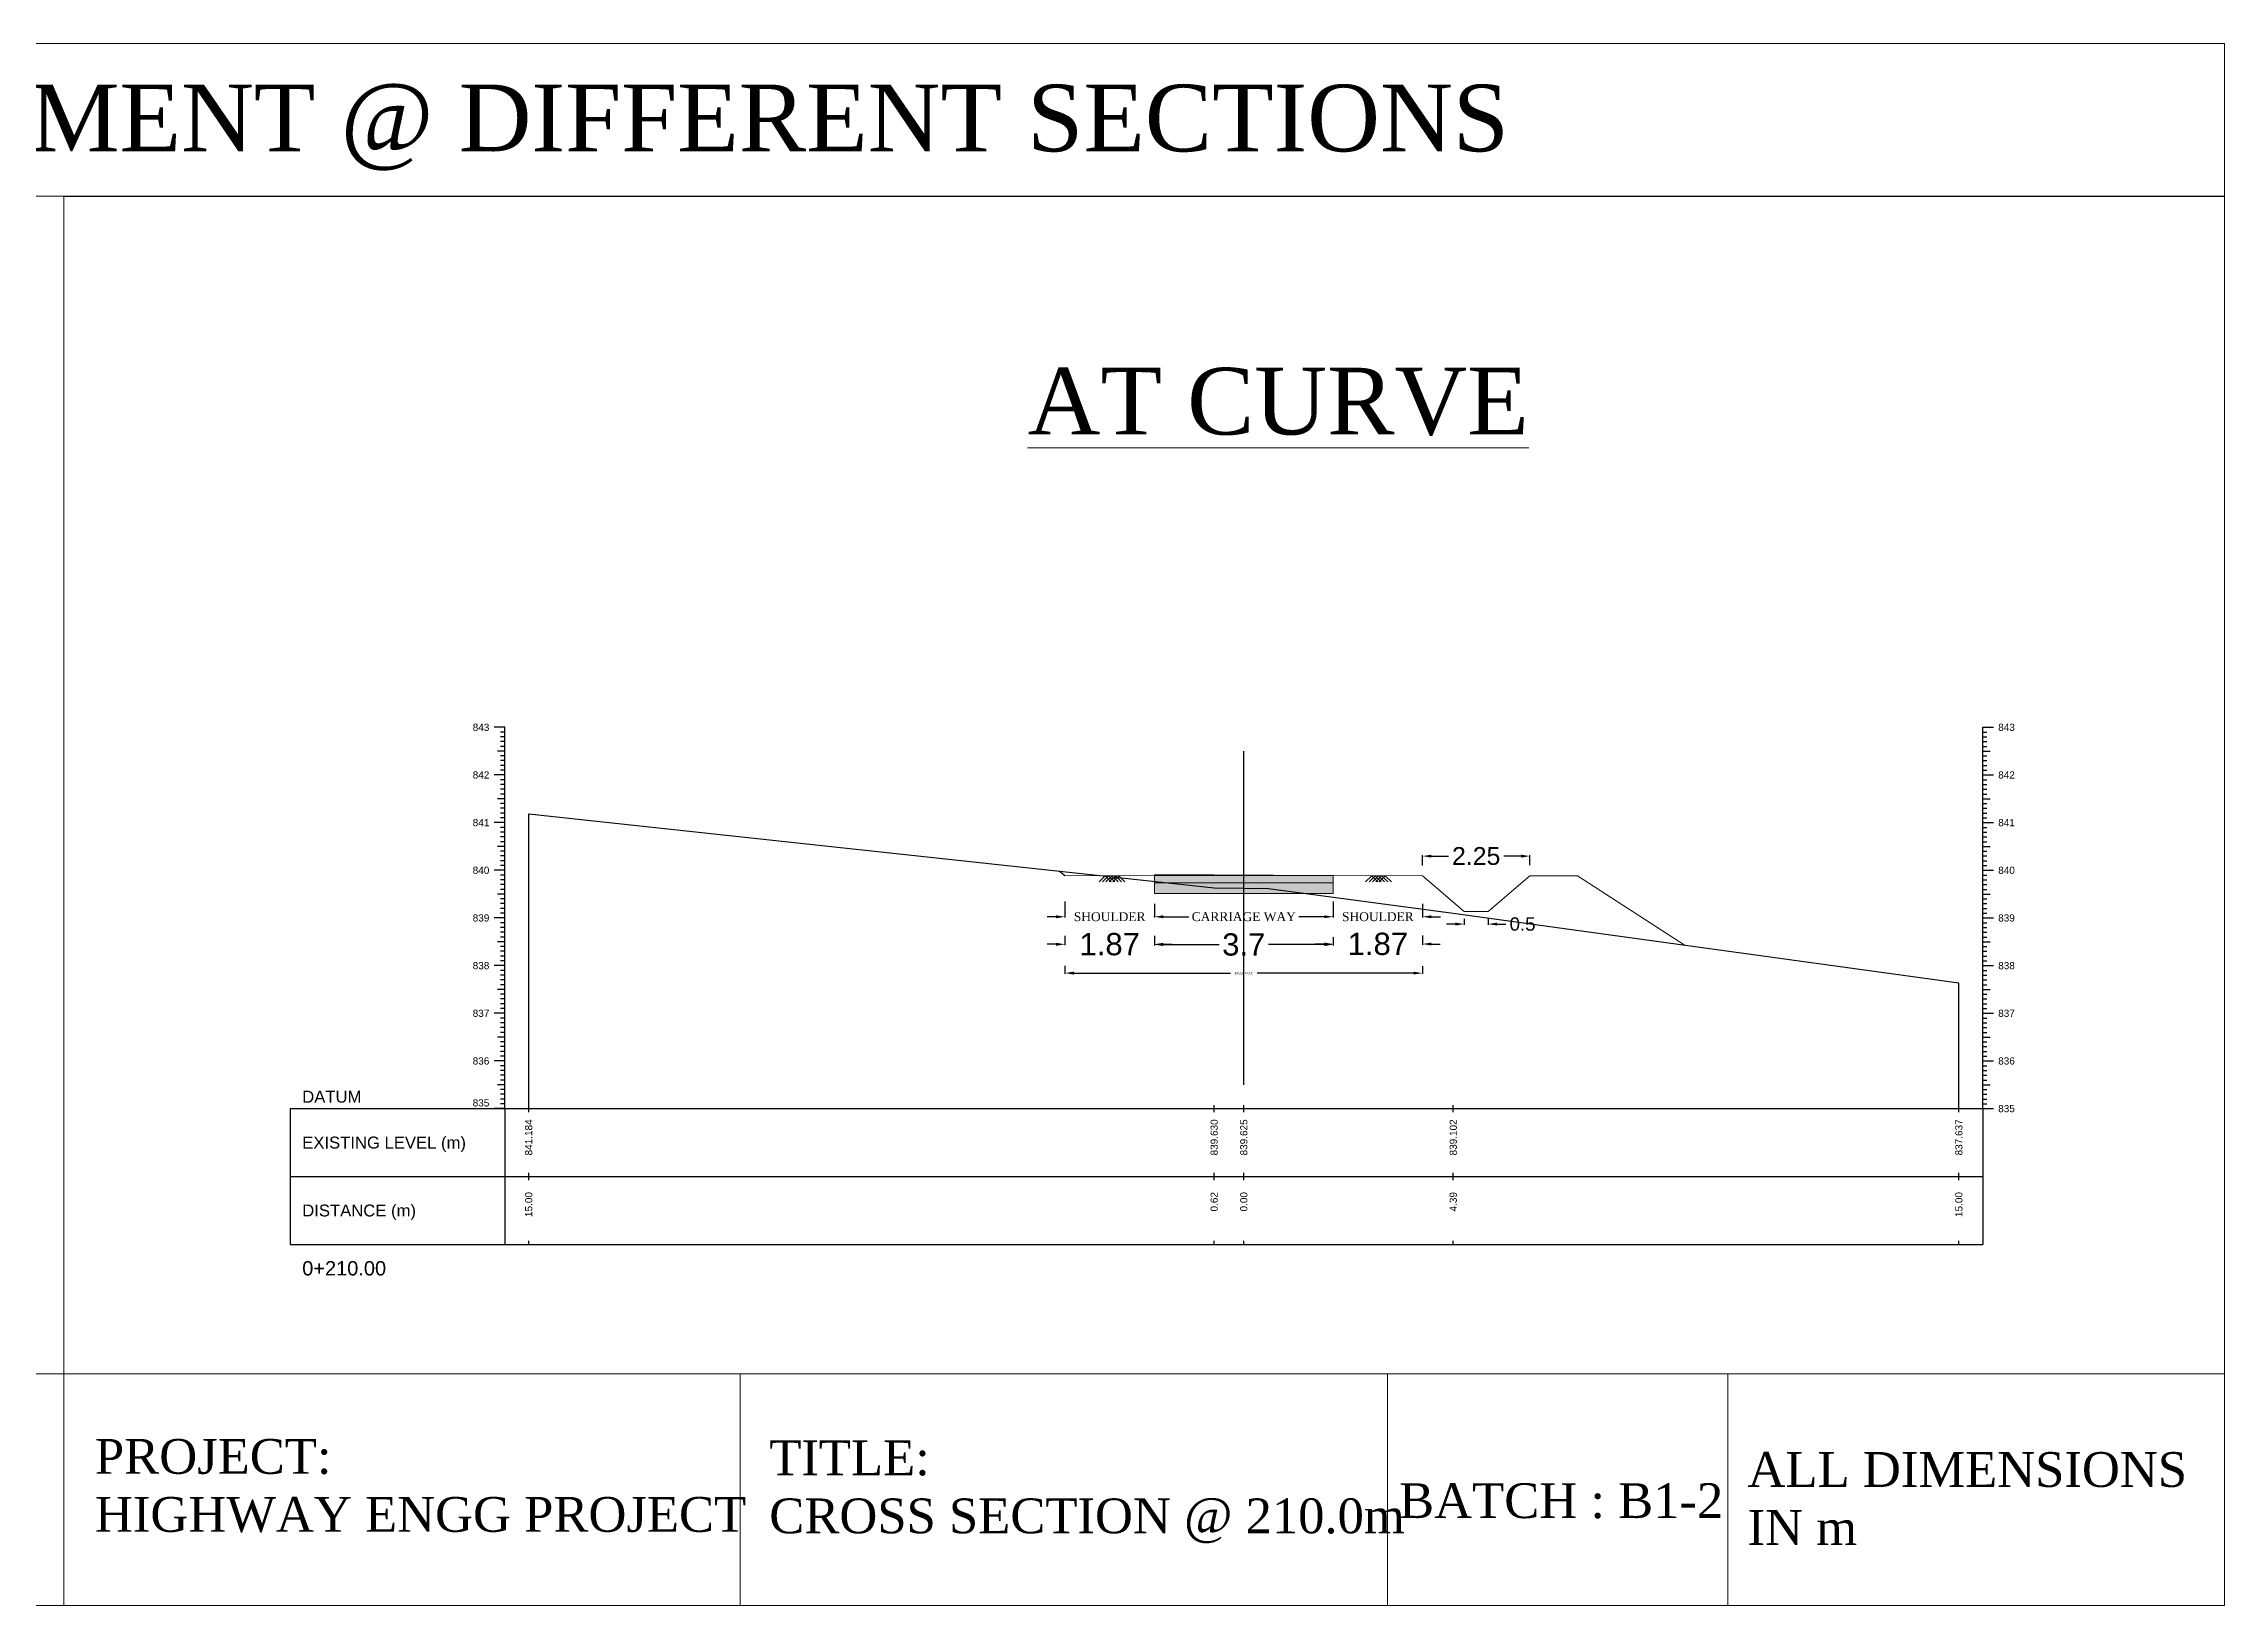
# Model space of a CAD drawing. Header units: millimetres. Extents: x 2757 to 35141, y 547 to 28513.
# Drawn here: x 27156.6 to 27646.7, y 26526.8 to 26877.9 of the extents above; entities that cross this region are included whole.
import ezdxf
from ezdxf.enums import TextEntityAlignment as Align

# ---------------------------------------------------------------- set-up
doc = ezdxf.new("R2010")
doc.units = ezdxf.units.MM
for name, color, linetype in [('Chainage_TXT', 7, 'Continuous'), ('CL', 4, 'Continuous'), ('CS_Drawing', 7, 'Continuous'), ('GL', 3, 'Continuous')]:
    doc.layers.add(name, color=color, linetype=linetype)
doc.styles.add('romans', font='romans.shx')
doc.styles.get("Standard").update_dxf_attribs({"font": 'arial.ttf'})
doc.dimstyles.get("Standard").update_dxf_attribs({"dimtxt": 0.18, "dimasz": 0.18, "dimexe": 0.18, "dimexo": 0.0625, "dimgap": 0.09, "dimtad": 0, "dimtih": 1, "dimtoh": 1, "dimdec": 4, "dimzin": 0, "dimdsep": 46, "dimtxsty": 'Standard', "dimcen": 0.09, "dimadec": 0, "dimazin": 0, "dimtfac": 1, "dimtdec": 4, "dimtofl": 0, "dimtmove": 0, "dimatfit": 3, "dimfxl": 1, "dimtolj": 1, "dimtzin": 0, "dimarcsym": 0})

# ---------------------------------------------------------------- blocks, each defined once
blk = doc.blocks.new('*D111')
at = {"color": 0, "lineweight": -2, "transparency": 16777216}
for p, q in [((27466.53, 26693.12), (27466.53, 26695.43)), ((27468.53, 26695.25), (27472.34, 26695.25)), ((27488.64, 26695.25), (27484.83, 26695.25)), ((27490.64, 26693.23), (27490.64, 26695.43))]:
    blk.add_line(p, q, dxfattribs=at)
at = {"color": 0, "transparency": 16777216}
for points in [[(27468.53, 26695.58), (27468.53, 26694.91), (27466.53, 26695.25)], [(27488.64, 26695.58), (27488.64, 26694.91), (27490.64, 26695.25)]]:
    blk.add_solid(points, dxfattribs=at)
at = {"layer": 'Defpoints', "color": 0, "transparency": 16777216}
for p in [(27466.53, 26693.06), (27490.64, 26695.25), (27490.64, 26693.16)]:
    blk.add_point(p, dxfattribs=at)
at = {"color": 0, "lineweight": 18, "transparency": 16777216, "insert": (27478.59, 26695.25), "char_height": 1, "attachment_point": 5}
blk.add_mtext('\\A1;{\\H4x;2.25}', dxfattribs=at)
blk = doc.blocks.new('*D112')
at = {"color": 0, "lineweight": -2, "transparency": 16777216}
for p, q in [((27386.18, 26677.35), (27386.18, 26675.25)), ((27406.27, 26677.32), (27406.27, 26675.25)), ((27384.18, 26675.43), (27382.18, 26675.43)), ((27408.27, 26675.43), (27410.27, 26675.43))]:
    blk.add_line(p, q, dxfattribs=at)
at = {"color": 0, "transparency": 16777216}
for points in [[(27384.18, 26675.77), (27384.18, 26675.1), (27386.18, 26675.43)], [(27408.27, 26675.77), (27408.27, 26675.1), (27406.27, 26675.43)]]:
    blk.add_solid(points, dxfattribs=at)
at = {"layer": 'Defpoints', "color": 0, "transparency": 16777216}
for p in [(27386.18, 26677.41), (27406.27, 26677.38), (27406.27, 26675.43)]:
    blk.add_point(p, dxfattribs=at)
at = {"color": 0, "lineweight": 18, "transparency": 16777216, "insert": (27396.22, 26675.43), "char_height": 1, "attachment_point": 5}
blk.add_mtext('\\A1;{\\H5x;1.87}', dxfattribs=at)
blk = doc.blocks.new('*D113')
at = {"color": 0, "lineweight": -2, "transparency": 16777216}
for p, q in [((27406.27, 26677.32), (27406.27, 26675.18)), ((27446.44, 26677.06), (27446.44, 26675.18)), ((27408.27, 26675.36), (27420.81, 26675.36)), ((27444.44, 26675.36), (27431.91, 26675.36))]:
    blk.add_line(p, q, dxfattribs=at)
at = {"color": 0, "transparency": 16777216}
for points in [[(27408.27, 26675.7), (27408.27, 26675.03), (27406.27, 26675.36)], [(27444.44, 26675.7), (27444.44, 26675.03), (27446.44, 26675.36)]]:
    blk.add_solid(points, dxfattribs=at)
at = {"layer": 'Defpoints', "color": 0, "transparency": 16777216}
for p in [(27406.27, 26677.38), (27446.44, 26677.12), (27446.44, 26675.36)]:
    blk.add_point(p, dxfattribs=at)
at = {"color": 0, "lineweight": 18, "transparency": 16777216, "insert": (27426.36, 26675.36), "char_height": 1, "attachment_point": 5}
blk.add_mtext('\\A1;{\\H5x;3.7}', dxfattribs=at)
blk = doc.blocks.new('*D114')
at = {"color": 0, "lineweight": -2, "transparency": 16777216}
for p, q in [((27446.44, 26677.06), (27446.44, 26675.31)), ((27466.53, 26677.39), (27466.53, 26675.31)), ((27444.44, 26675.49), (27442.44, 26675.49)), ((27468.53, 26675.49), (27470.53, 26675.49))]:
    blk.add_line(p, q, dxfattribs=at)
at = {"color": 0, "transparency": 16777216}
for points in [[(27444.44, 26675.82), (27444.44, 26675.15), (27446.44, 26675.49)], [(27468.53, 26675.82), (27468.53, 26675.15), (27466.53, 26675.49)]]:
    blk.add_solid(points, dxfattribs=at)
at = {"layer": 'Defpoints', "color": 0, "transparency": 16777216}
for p in [(27446.44, 26677.12), (27466.53, 26677.45), (27466.53, 26675.49)]:
    blk.add_point(p, dxfattribs=at)
at = {"color": 0, "lineweight": 18, "transparency": 16777216, "insert": (27456.49, 26675.49), "char_height": 1, "attachment_point": 5}
blk.add_mtext('\\A1;{\\H5x;1.87}', dxfattribs=at)
blk = doc.blocks.new('*D115')
at = {"color": 0, "lineweight": -2, "transparency": 16777216}
for p, q in [((27475.91, 26681.18), (27475.91, 26679.79)), ((27481.26, 26681.18), (27481.26, 26679.79)), ((27473.91, 26679.97), (27471.91, 26679.97)), ((27483.26, 26679.97), (27485.26, 26679.97))]:
    blk.add_line(p, q, dxfattribs=at)
at = {"color": 0, "transparency": 16777216}
for points in [[(27473.91, 26680.3), (27473.91, 26679.64), (27475.91, 26679.97)], [(27483.26, 26680.3), (27483.26, 26679.64), (27481.26, 26679.97)]]:
    blk.add_solid(points, dxfattribs=at)
at = {"layer": 'Defpoints', "color": 0, "transparency": 16777216}
for p in [(27475.91, 26681.25), (27481.26, 26681.25), (27481.26, 26679.97)]:
    blk.add_point(p, dxfattribs=at)
at = {"color": 0, "lineweight": 18, "transparency": 16777216, "insert": (27489.01, 26679.97), "char_height": 1, "attachment_point": 5}
blk.add_mtext('\\A1;{\\H3x;0.5}', dxfattribs=at)
blk = doc.blocks.new('*D116')
at = {"color": 0, "lineweight": -2, "transparency": 16777216}
for p, q in [((27386.18, 26670.55), (27386.18, 26668.77)), ((27388.18, 26668.95), (27423.35, 26668.95)), ((27464.53, 26668.95), (27429.36, 26668.95)), ((27466.53, 26670.54), (27466.53, 26668.77))]:
    blk.add_line(p, q, dxfattribs=at)
at = {"color": 0, "transparency": 16777216}
for points in [[(27388.18, 26669.28), (27388.18, 26668.62), (27386.18, 26668.95)], [(27464.53, 26669.28), (27464.53, 26668.62), (27466.53, 26668.95)]]:
    blk.add_solid(points, dxfattribs=at)
at = {"layer": 'Defpoints', "color": 0, "transparency": 16777216}
for p in [(27386.18, 26670.62), (27466.53, 26670.6), (27466.53, 26668.95)]:
    blk.add_point(p, dxfattribs=at)
at = {"color": 0, "lineweight": 18, "transparency": 16777216, "insert": (27426.36, 26668.95), "char_height": 1, "attachment_point": 5}
blk.add_mtext('\\A1;{\\fTimes New Roman|b0|i0|c0|p18;\\H0.5x;ROAD WAY}', dxfattribs=at)
blk = doc.blocks.new('*D117')
at = {"color": 0, "lineweight": -2, "transparency": 16777216}
for p, q in [((27406.27, 26681.68), (27406.27, 26681.8)), ((27408.27, 26681.62), (27413.99, 26681.62)), ((27444.45, 26681.62), (27438.72, 26681.62)), ((27446.45, 26681.68), (27446.45, 26681.8))]:
    blk.add_line(p, q, dxfattribs=at)
at = {"color": 0, "transparency": 16777216}
for points in [[(27408.27, 26681.95), (27408.27, 26681.28), (27406.27, 26681.62)], [(27444.45, 26681.95), (27444.45, 26681.28), (27446.45, 26681.62)]]:
    blk.add_solid(points, dxfattribs=at)
at = {"layer": 'Defpoints', "color": 0, "transparency": 16777216}
for p in [(27406.27, 26681.62), (27446.45, 26681.62), (27446.45, 26681.62)]:
    blk.add_point(p, dxfattribs=at)
at = {"color": 0, "lineweight": 18, "transparency": 16777216, "insert": (27426.36, 26681.62), "char_height": 1, "attachment_point": 5}
blk.add_mtext('\\A1;{\\fTimes New Roman|b0|i0|c0|p18;\\H2x;CARRIAGE WAY}', dxfattribs=at)
blk = doc.blocks.new('*D118')
at = {"color": 0, "lineweight": -2, "transparency": 16777216}
for p, q in [((27384.18, 26681.62), (27382.18, 26681.62)), ((27386.18, 26685.04), (27386.18, 26681.44)), ((27406.27, 26684.54), (27406.27, 26681.44)), ((27408.27, 26681.62), (27410.27, 26681.62))]:
    blk.add_line(p, q, dxfattribs=at)
at = {"color": 0, "transparency": 16777216}
for points in [[(27384.18, 26681.95), (27384.18, 26681.28), (27386.18, 26681.62)], [(27408.27, 26681.95), (27408.27, 26681.28), (27406.27, 26681.62)]]:
    blk.add_solid(points, dxfattribs=at)
at = {"layer": 'Defpoints', "color": 0, "transparency": 16777216}
for p in [(27386.18, 26685.1), (27386.18, 26681.62), (27406.27, 26684.6)]:
    blk.add_point(p, dxfattribs=at)
at = {"color": 0, "lineweight": 18, "transparency": 16777216, "insert": (27396.22, 26681.62), "char_height": 1, "attachment_point": 5}
blk.add_mtext('\\A1;{\\fTimes New Roman|b0|i0|c0|p18;\\H2x;SHOULDER}', dxfattribs=at)
blk = doc.blocks.new('*D119')
at = {"color": 0, "lineweight": -2, "transparency": 16777216}
for p, q in [((27444.45, 26681.62), (27442.45, 26681.62)), ((27446.45, 26685.04), (27446.45, 26681.44)), ((27466.54, 26684.54), (27466.54, 26681.44)), ((27468.54, 26681.62), (27470.54, 26681.62))]:
    blk.add_line(p, q, dxfattribs=at)
at = {"color": 0, "transparency": 16777216}
for points in [[(27444.45, 26681.95), (27444.45, 26681.28), (27446.45, 26681.62)], [(27468.54, 26681.95), (27468.54, 26681.28), (27466.54, 26681.62)]]:
    blk.add_solid(points, dxfattribs=at)
at = {"layer": 'Defpoints', "color": 0, "transparency": 16777216}
for p in [(27446.45, 26685.1), (27446.45, 26681.62), (27466.54, 26684.6)]:
    blk.add_point(p, dxfattribs=at)
at = {"color": 0, "lineweight": 18, "transparency": 16777216, "insert": (27456.49, 26681.62), "char_height": 1, "attachment_point": 5}
blk.add_mtext('\\A1;{\\fTimes New Roman|b0|i0|c0|p18;\\H2x;SHOULDER}', dxfattribs=at)

msp = doc.modelspace()

# ---------------------------------------------------------------- hatches: boundary and pattern name
at = {"lineweight": 18}
h = msp.add_hatch(color=256, dxfattribs=at)
h.dxf.hatch_style = 1
h.paths.add_polyline_path([(27406.26731, 26691.08358), (27406.26731, 26690.85859), (27426.35581, 26690.89877), (27446.44914, 26690.85858)])
h = msp.add_hatch(dxfattribs=at)
h.set_pattern_fill('GRAVEL', color=256, scale=1.071387)
h.set_pattern_definition([(228.0127875, (29844.97286, 27485.53905), (-8.5710963747, -9.6424834215), [0.14414013, -14.2698984]), (184.9697407, (29844.876434, 27485.43191), (12.85664456204, 1.0713870468), [0.247349, -24.48754173]), (132.510447, (29844.630015, 27485.410484), (10.7138704684, -11.7852575152), [0.17440895, -17.26650857]), (267.273689, (29844.212174, 27485.142637), (1.0713870468, 21.4277409367), [0.22524627, -22.2993765]), (292.8336542, (29844.20146, 27484.917646), (-5.3569352342, 12.856644562), [0.2208718, -21.866338]), (357.273689, (29844.28717, 27484.71408), (-21.4277409367, 1.0713870468), [0.22524627, -22.2993765]), (37.6942405, (29844.512162, 27484.70337), (-13.9280316089, -10.71387046837), [0.29787667, -29.4897662]), (72.2553284, (29844.747867, 27484.885504), (7.49970932786, 23.5705150304), [0.28122624, -27.84140825]), (121.4295656, (29844.83358, 27485.15335), (-8.5710963747, 13.9280316089), [0.2260091, -22.3749254]), (175.2363583, (29844.71573, 27485.3462), (11.7852575152, -1.0713870468), [0.2580243, -12.64318417]), (222.3974378, (29844.458593, 27485.36763), (-12.85664456204, -11.7852575152), [0.33368135, -33.0344786]), (138.814075, (29845.27285, 27485.13192), (-7.499709328, 6.428322281), [0.1138895, -11.275111]), (171.4692344, (29845.187136, 27485.20692), (13.9280316089, -2.1427740937), [0.2166741, -21.450788]), (225, (29844.97286, 27485.2391), (-1e-16, -1.07138705), [0.15151663, -1.36365346]), (203.1985905, (29844.89786, 27485.36763), (5.356935234, 2.142774094), [0.0815947, -8.07784596]), (291.8014095, (29844.82286, 27485.33549), (-1.071387047, 3.21416114), [0.1153916, -5.6542042]), (30.9637565, (29844.86572, 27485.22835), (3.21416114, 2.142774094), [0.18741666, -6.05978967]), (161.565051, (29845.02643, 27485.32477), (2.142774094, -1.071387047), [0.1355208, -3.2525025]), (16.3895403, (29844.20146, 27485.33549), (10.7138704684, 3.2141611405), [0.1898498, -18.79517705]), (70.346176, (29844.383596, 27485.389056), (-4.2855481873, -11.7852575152), [0.15927347, -15.76804002]), (293.1985905, (29845.02643, 27485.53905), (-2.142774094, 5.356935234), [0.1631883, -7.99625234]), (343.6104597, (29845.09071, 27485.389056), (-10.7138704684, 3.2141611405), [0.1898498, -18.79517705]), (339.443955, (29844.20146, 27484.67123), (-5.356935234, 2.1427740937), [0.1830786, -8.9708563]), (294.7751406, (29844.37288, 27484.606944), (-5.3569352342, 11.7852575152), [0.15339905, -15.18652897]), (66.8014095, (29845.03714, 27484.46766), (2.142774094, 5.356935234), [0.1631883, -7.99625234]), (17.3540246, (29845.101425, 27484.61766), (-13.9280316089, -4.2855481873), [0.1795977, -17.7801219]), (69.443955, (29844.51216, 27484.46766), (-2.1427740937, -5.356935234), [0.0915393, -9.06239563]), (101.3099325, (29844.97286, 27484.46766), (-1.071387047, 4.285548187), [0.05463003, -5.40839343]), (165.963757, (29844.96214, 27484.52123), (3.21416114, -1.071387047), [0.2208718, -4.19657016]), (186.009006, (29844.74787, 27484.5748), (10.7138704684, 1.0713870468), [0.2046885, -20.2641323]), (303.690068, (29844.86572, 27485.13192), (-1.071387047, 2.142774094), [0.1545176, -3.70842335]), (353.1572266, (29844.95143, 27485.003357), (18.2135797962, -2.1427740937), [0.26976883, -26.7070677]), (60.945396, (29845.21928, 27484.97122), (-4.2855481873, -7.499709328), [0.11030572, -10.92029905]), (90, (29845.2728, 27485.0676), (-1.07138705, 1.07138705), [0.06428322, -1.00710382]), (120.256437, (29844.72644, 27484.60694), (4.2855481873, -7.4997093279), [0.14884137, -14.73534317]), (48.0127875, (29844.65144, 27484.73551), (8.5710963747, 9.6424834215), [0.28828026, -14.1257583]), (0, (29844.8443, 27484.9498), (1.07138705, 1.07138705), [0.27856063, -0.7928264]), (325.3048465, (29845.12285, 27484.94979), (10.7138704684, -7.4997093279), [0.1694013, -16.77071533]), (254.054604, (29845.26213, 27484.85336), (-1.071387047, -4.285548187), [0.1559961, -7.64381934]), (207.6459754, (29845.219278, 27484.70337), (-20.3563538899, -10.7138704684), [0.25398837, -25.14489063]), (175.4260787, (29844.994286, 27484.585516), (-13.9280316089, 1.07138704684), [0.2687028, -26.60154763])])
h.paths.add_polyline_path([(27446.44914, 26690.85849), (27446.44432, 26690.85859), (27426.35581, 26690.89877), (27406.26731, 26690.85859), (27406.26731, 26689.25151), (27446.44593, 26689.25151)])
h = msp.add_hatch(dxfattribs=at)
h.set_pattern_fill('GRAVEL', color=256, scale=2.678468)
h.set_pattern_definition([(228.0127875, (29846.12996, 27487.14613), (-21.427740937, -24.106208554), [0.3603503, -35.674746]), (184.9697407, (29845.8889, 27486.87828), (32.141611405, 2.678467617), [0.6183725, -61.2188543]), (132.510447, (29845.27285, 27486.82471), (26.784676171, -29.463143788), [0.4360224, -43.1662714]), (267.273689, (29844.22824, 27486.1551), (2.678467617, 53.569352342), [0.5631157, -55.7484412]), (292.833654, (29844.20146, 27485.59262), (-13.3923380855, 32.141611405), [0.5521795, -54.665845]), (357.273689, (29844.41574, 27485.08371), (-53.569352342, 2.678467617), [0.5631157, -55.7484412]), (37.6942405, (29844.97822, 27485.05693), (-34.8200790222, -26.784676171), [0.7446917, -73.7244155]), (72.2553284, (29845.56748, 27485.51227), (18.7492733196, 58.926287576), [0.7030656, -69.6035206]), (121.4295656, (29845.78176, 27486.18188), (-21.427740937, 34.820079022), [0.5650227, -55.9373135]), (175.236358, (29845.48712, 27486.664), (29.463143788, -2.678467617), [0.6450607, -31.6079604]), (222.3974378, (29844.84429, 27486.71758), (-32.141611405, -29.463143788), [0.8342034, -82.5861965]), (138.814075, (29846.87993, 27486.12831), (-18.74927332, 16.070805703), [0.2847238, -28.1877775]), (171.4692344, (29846.66565, 27486.3158), (34.820079022, -5.356935234), [0.5416853, -53.62697]), (225, (29846.13, 27486.3962), (-3e-16, -2.6784676), [0.3787916, -3.4091337]), (203.19859, (29845.94246, 27486.71758), (13.392338085, 5.356935234), [0.2039867, -20.194615]), (291.80141, (29845.75497, 27486.6372), (-2.67846762, 8.03540285), [0.288479, -14.1355106]), (30.963757, (29845.8621, 27486.36938), (8.03540285, 5.356935234), [0.4685417, -15.1494742]), (161.56505, (29846.2639, 27486.6104), (5.35693523, -2.67846762), [0.338802, -8.1312563]), (16.38954, (29844.20146, 27486.63722), (26.784676171, 8.035402851), [0.4746245, -46.9879426]), (70.346176, (29844.6568, 27486.77115), (-10.713870468, -29.463143788), [0.3981837, -39.4201]), (293.19859, (29846.26388, 27487.14613), (-5.356935234, 13.392338085), [0.4079708, -19.9906308]), (343.61046, (29846.42459, 27486.77115), (-26.784676171, 8.035402851), [0.4746245, -46.9879426]), (339.443955, (29844.20146, 27484.97657), (-13.392338085, 5.356935234), [0.4576965, -22.4271408]), (294.7751406, (29844.63001, 27484.81586), (-13.392338085, 29.463143788), [0.3834976, -37.9663224]), (66.80141, (29846.29066, 27484.46766), (5.356935234, 13.392338085), [0.4079708, -19.9906308]), (17.3540246, (29846.45137, 27484.84265), (-34.820079022, -10.713870468), [0.4489942, -44.4503047]), (69.443955, (29844.9782, 27484.46766), (-5.356935234, -13.392338085), [0.2288483, -22.655989]), (101.309932, (29846.12996, 27484.46766), (-2.67846762, 10.71387047), [0.136575, -13.5209836]), (165.963757, (29846.1032, 27484.6016), (8.03540285, -2.67846762), [0.5521795, -10.4914254]), (186.009006, (29845.56748, 27484.73551), (26.784676171, 2.678467617), [0.5117212, -50.6603307]), (303.690068, (29845.8621, 27486.1283), (-2.67846762, 5.35693523), [0.386294, -9.2710584]), (353.1572266, (29846.07639, 27485.8069), (45.5339494906, -5.356935234), [0.674422, -66.7676693]), (60.945396, (29846.746, 27485.72654), (-10.713870468, -18.74927332), [0.2757643, -27.3007476]), (90, (29846.88, 27485.9676), (-2.6784676, 2.6784676), [0.160708, -2.5177596]), (120.256437, (29845.5139, 27484.81586), (10.713870468, -18.74927332), [0.3721034, -36.838358]), (48.0127875, (29845.32642, 27485.13728), (21.427740937, 24.106208554), [0.7207006, -35.3143957]), (0, (29845.8085, 27485.673), (2.6784676, 2.6784676), [0.6964016, -1.982066]), (325.3048465, (29846.50494, 27485.67297), (26.784676171, -18.74927332), [0.4235032, -41.9267883]), (254.054604, (29846.85314, 27485.4319), (-2.678467617, -10.71387047), [0.3899902, -19.1095483]), (207.6459754, (29846.746, 27485.05693), (-50.890884725, -26.784676171), [0.634971, -62.8622266]), (175.4260787, (29846.18353, 27484.7623), (-34.820079022, 2.678467617), [0.671757, -66.503869])])
h.paths.add_polyline_path([(27446.44593, 26689.25151), (27406.26731, 26689.25151), (27406.26731, 26686.84089), (27446.44111, 26686.84089)])

# ---------------------------------------------------------------- linework, layer by layer
for p, q in [((27426.35581, 26690.89877), (27386.1788, 26690.81841)), ((27406.26731, 26690.85859), (27406.26731, 26691.08358)), ((27406.26731, 26691.08358), (27446.44914, 26690.85858)), ((27426.35581, 26690.89877), (27466.53283, 26690.81841)), ((27395.22165, 26690.83954), (27393.85152, 26689.48298)), ((27395.98458, 26690.84107), (27394.6129, 26689.48298)), ((27395.22165, 26690.83954), (27396.59179, 26689.48298)), ((27396.7475, 26690.8426), (27395.37428, 26689.48298)), ((27395.9815, 26690.84106), (27397.35317, 26689.48298)), ((27397.51042, 26690.84412), (27396.13567, 26689.48298)), ((27396.74135, 26690.84258), (27398.11455, 26689.48298)), ((27398.27335, 26690.84565), (27396.89705, 26689.48298)), ((27397.50119, 26690.8441), (27398.87593, 26689.48298)), ((27398.26104, 26690.84562), (27399.63731, 26689.48298)), ((27406.26731, 26690.85859), (27406.26731, 26687.64444)), ((27406.26731, 26690.85859), (27406.26731, 26686.84089)), ((27406.26731, 26690.85859), (27446.44432, 26690.85859)), ((27406.26731, 26689.25151), (27446.44111, 26689.25151)), ((27406.26731, 26686.84089), (27446.44111, 26686.84089)), ((27426.36224, 26687.68461), (27426.35581, 26687.6846)), ((27446.44432, 26690.85859), (27446.43789, 26687.64444)), ((27446.44111, 26686.84089), (27446.44914, 26690.85858)), ((27455.1149, 26690.83517), (27453.74476, 26689.4786)), ((27455.87782, 26690.8367), (27454.50615, 26689.4786)), ((27455.1149, 26690.83517), (27456.48503, 26689.4786)), ((27456.64074, 26690.83822), (27455.26753, 26689.4786)), ((27455.87474, 26690.83669), (27457.24641, 26689.4786)), ((27457.40367, 26690.83975), (27456.02891, 26689.4786)), ((27456.63459, 26690.83821), (27458.00779, 26689.4786)), ((27458.16659, 26690.84127), (27456.79029, 26689.4786)), ((27457.39444, 26690.83973), (27458.76918, 26689.4786)), ((27458.15429, 26690.84125), (27459.53056, 26689.4786)), ((27466.53283, 26690.81841), (27475.90747, 26682.78303)), ((27490.63904, 26690.81841), (27481.2644, 26682.78303)), ((27490.63904, 26690.81841), (27501.35291, 26690.81841)), ((27490.63904, 26690.81841), (27501.35291, 26690.81841)), ((27490.63904, 26690.81841), (27501.35291, 26690.81841)), ((27525.34179, 26675.27316), (27501.35291, 26690.81841)), ((27475.90747, 26682.78303), (27481.2644, 26682.78303)), ((26675.65452, 26578.85739), (27161.19635, 26578.85739)), ((27161.19635, 26578.85739), (27646.73817, 26578.85739)), ((27313.16729, 26578.85739), (27313.16729, 26526.83348)), ((27458.69107, 26578.85739), (27458.69107, 26526.83348)), ((27535.11815, 26578.85739), (27535.11815, 26526.83348))]:
    msp.add_line(p, q, dxfattribs=at)
msp.add_lwpolyline([(26675.65452, 26843.57888), (27161.19635, 26843.57888), (27161.19635, 26526.83348), (26675.65452, 26526.83348), (26675.65452, 26877.87547), (27646.73817, 26877.87547), (27646.73817, 26526.83348), (27161.19635, 26526.83348), (27161.19635, 26843.57888)], dxfattribs=at)
at = {"layer": 'Chainage_TXT'}
for p, q in [((27161.19635, 26843.57888), (27646.73817, 26843.57888)), ((27386.1788, 26690.81841), (27384.8921, 26691.86188))]:
    msp.add_line(p, q, dxfattribs=at)
at = {"layer": 'CL', "ltscale": 10}
msp.add_line((27426.35823, 26643.85166), (27426.35823, 26718.84876), dxfattribs=at)
at = {"layer": 'CS_Drawing'}
for p, q in [((27260.29323, 26724.20569), (27257.88261, 26724.20569)), ((27260.29323, 26724.20569), (27258.6058, 26724.20569)), ((27260.29323, 26724.20569), (27259.32898, 26724.20569)), ((27260.29323, 26723.13431), (27259.32898, 26723.13431)), ((27260.29323, 26722.06292), (27259.32898, 26722.06292)), ((27260.29323, 26720.99153), (27259.32898, 26720.99153)), ((27260.29323, 26638.49473), (27260.29323, 26724.20569)), ((27592.42322, 26724.20569), (27594.83384, 26724.20569)), ((27592.42322, 26724.20569), (27594.11065, 26724.20569)), ((27592.42322, 26724.20569), (27593.38747, 26724.20569)), ((27592.42322, 26638.49473), (27592.42322, 26724.20569)), ((27592.42322, 26723.13431), (27593.38747, 26723.13431)), ((27592.42322, 26722.06292), (27593.38747, 26722.06292)), ((27592.42322, 26720.99153), (27593.38747, 26720.99153)), ((27260.29323, 26718.84876), (27258.6058, 26718.84876)), ((27260.29323, 26719.92014), (27259.32898, 26719.92014)), ((27260.29323, 26718.84876), (27259.32898, 26718.84876)), ((27260.29323, 26717.77737), (27259.32898, 26717.77737)), ((27260.29323, 26716.70598), (27259.32898, 26716.70598)), ((27260.29323, 26715.6346), (27259.32898, 26715.6346)), ((27592.42322, 26719.92014), (27593.38747, 26719.92014)), ((27592.42322, 26718.84876), (27594.11065, 26718.84876)), ((27592.42322, 26718.84876), (27593.38747, 26718.84876)), ((27592.42322, 26717.77737), (27593.38747, 26717.77737)), ((27592.42322, 26716.70598), (27593.38747, 26716.70598)), ((27592.42322, 26715.6346), (27593.38747, 26715.6346)), ((27260.29323, 26713.49182), (27257.88261, 26713.49182)), ((27260.29323, 26713.49182), (27258.6058, 26713.49182)), ((27260.29323, 26714.56321), (27259.32898, 26714.56321)), ((27260.29323, 26713.49182), (27259.32898, 26713.49182)), ((27260.29323, 26712.42043), (27259.32898, 26712.42043)), ((27260.29323, 26711.34905), (27259.32898, 26711.34905)), ((27592.42322, 26714.56321), (27593.38747, 26714.56321)), ((27592.42322, 26713.49182), (27594.83384, 26713.49182)), ((27592.42322, 26713.49182), (27594.11065, 26713.49182)), ((27592.42322, 26713.49182), (27593.38747, 26713.49182)), ((27592.42322, 26712.42043), (27593.38747, 26712.42043)), ((27592.42322, 26711.34905), (27593.38747, 26711.34905)), ((27260.29323, 26708.13489), (27258.6058, 26708.13489)), ((27260.29323, 26710.27766), (27259.32898, 26710.27766)), ((27260.29323, 26709.20627), (27259.32898, 26709.20627)), ((27260.29323, 26708.13489), (27259.32898, 26708.13489)), ((27260.29323, 26707.0635), (27259.32898, 26707.0635)), ((27260.29323, 26705.99211), (27259.32898, 26705.99211)), ((27592.42322, 26710.27766), (27593.38747, 26710.27766)), ((27592.42322, 26709.20627), (27593.38747, 26709.20627)), ((27592.42322, 26708.13489), (27594.11065, 26708.13489)), ((27592.42322, 26708.13489), (27593.38747, 26708.13489)), ((27592.42322, 26707.0635), (27593.38747, 26707.0635)), ((27592.42322, 26705.99211), (27593.38747, 26705.99211)), ((27260.29323, 26702.77795), (27257.88261, 26702.77795)), ((27260.29323, 26702.77795), (27258.6058, 26702.77795)), ((27260.29323, 26704.92073), (27259.32898, 26704.92073)), ((27260.29323, 26703.84934), (27259.32898, 26703.84934)), ((27260.29323, 26702.77795), (27259.32898, 26702.77795)), ((27260.29323, 26701.70656), (27259.32898, 26701.70656)), ((27265.65017, 26638.49473), (27265.65017, 26704.7493)), ((27592.42322, 26704.92073), (27593.38747, 26704.92073)), ((27592.42322, 26703.84934), (27593.38747, 26703.84934)), ((27592.42322, 26702.77795), (27594.83384, 26702.77795)), ((27592.42322, 26702.77795), (27594.11065, 26702.77795)), ((27592.42322, 26702.77795), (27593.38747, 26702.77795)), ((27592.42322, 26701.70656), (27593.38747, 26701.70656)), ((27260.29323, 26697.42102), (27258.6058, 26697.42102)), ((27260.29323, 26700.63518), (27259.32898, 26700.63518)), ((27260.29323, 26699.56379), (27259.32898, 26699.56379)), ((27260.29323, 26698.4924), (27259.32898, 26698.4924)), ((27260.29323, 26697.42102), (27259.32898, 26697.42102)), ((27260.29323, 26696.34963), (27259.32898, 26696.34963)), ((27592.42322, 26700.63518), (27593.38747, 26700.63518)), ((27592.42322, 26699.56379), (27593.38747, 26699.56379)), ((27592.42322, 26698.4924), (27593.38747, 26698.4924)), ((27592.42322, 26697.42102), (27594.11065, 26697.42102)), ((27592.42322, 26697.42102), (27593.38747, 26697.42102)), ((27592.42322, 26696.34963), (27593.38747, 26696.34963)), ((27260.29323, 26692.06408), (27257.88261, 26692.06408)), ((27260.29323, 26692.06408), (27258.6058, 26692.06408)), ((27260.29323, 26695.27824), (27259.32898, 26695.27824)), ((27260.29323, 26694.20685), (27259.32898, 26694.20685)), ((27260.29323, 26693.13547), (27259.32898, 26693.13547)), ((27260.29323, 26692.06408), (27259.32898, 26692.06408)), ((27260.29323, 26690.99269), (27259.32898, 26690.99269)), ((27592.42322, 26695.27824), (27593.38747, 26695.27824)), ((27592.42322, 26694.20685), (27593.38747, 26694.20685)), ((27592.42322, 26693.13547), (27593.38747, 26693.13547)), ((27592.42322, 26692.06408), (27594.83384, 26692.06408)), ((27592.42322, 26692.06408), (27594.11065, 26692.06408)), ((27592.42322, 26692.06408), (27593.38747, 26692.06408)), ((27592.42322, 26690.99269), (27593.38747, 26690.99269)), ((27260.29323, 26686.70715), (27258.6058, 26686.70715)), ((27260.29323, 26689.92131), (27259.32898, 26689.92131)), ((27260.29323, 26688.84992), (27259.32898, 26688.84992)), ((27260.29323, 26687.77853), (27259.32898, 26687.77853)), ((27260.29323, 26686.70715), (27259.32898, 26686.70715)), ((27592.42322, 26689.92131), (27593.38747, 26689.92131)), ((27592.42322, 26688.84992), (27593.38747, 26688.84992)), ((27592.42322, 26687.77853), (27593.38747, 26687.77853)), ((27592.42322, 26686.70715), (27594.11065, 26686.70715)), ((27592.42322, 26686.70715), (27593.38747, 26686.70715)), ((27260.29323, 26681.35021), (27257.88261, 26681.35021)), ((27260.29323, 26681.35021), (27258.6058, 26681.35021)), ((27260.29323, 26685.63576), (27259.32898, 26685.63576)), ((27260.29323, 26684.56437), (27259.32898, 26684.56437)), ((27260.29323, 26683.49298), (27259.32898, 26683.49298)), ((27260.29323, 26682.4216), (27259.32898, 26682.4216)), ((27260.29323, 26681.35021), (27259.32898, 26681.35021)), ((27592.42322, 26685.63576), (27593.38747, 26685.63576)), ((27592.42322, 26684.56437), (27593.38747, 26684.56437)), ((27592.42322, 26683.49298), (27593.38747, 26683.49298)), ((27592.42322, 26682.4216), (27593.38747, 26682.4216)), ((27592.42322, 26681.35021), (27594.83384, 26681.35021)), ((27592.42322, 26681.35021), (27594.11065, 26681.35021)), ((27592.42322, 26681.35021), (27593.38747, 26681.35021)), ((27260.29323, 26680.27882), (27259.32898, 26680.27882)), ((27260.29323, 26679.20744), (27259.32898, 26679.20744)), ((27260.29323, 26678.13605), (27259.32898, 26678.13605)), ((27260.29323, 26677.06466), (27259.32898, 26677.06466)), ((27592.42322, 26680.27882), (27593.38747, 26680.27882)), ((27592.42322, 26679.20744), (27593.38747, 26679.20744)), ((27592.42322, 26678.13605), (27593.38747, 26678.13605)), ((27592.42322, 26677.06466), (27593.38747, 26677.06466)), ((27260.29323, 26675.99328), (27258.6058, 26675.99328)), ((27260.29323, 26675.99328), (27259.32898, 26675.99328)), ((27260.29323, 26674.92189), (27259.32898, 26674.92189)), ((27260.29323, 26673.8505), (27259.32898, 26673.8505)), ((27260.29323, 26672.77911), (27259.32898, 26672.77911)), ((27260.29323, 26671.70773), (27259.32898, 26671.70773)), ((27592.42322, 26675.99328), (27594.11065, 26675.99328)), ((27592.42322, 26675.99328), (27593.38747, 26675.99328)), ((27592.42322, 26674.92189), (27593.38747, 26674.92189)), ((27592.42322, 26673.8505), (27593.38747, 26673.8505)), ((27592.42322, 26672.77911), (27593.38747, 26672.77911)), ((27592.42322, 26671.70773), (27593.38747, 26671.70773)), ((27260.29323, 26670.63634), (27257.88261, 26670.63634)), ((27260.29323, 26670.63634), (27258.6058, 26670.63634)), ((27260.29323, 26670.63634), (27259.32898, 26670.63634)), ((27260.29323, 26669.56495), (27259.32898, 26669.56495)), ((27260.29323, 26668.49357), (27259.32898, 26668.49357)), ((27260.29323, 26667.42218), (27259.32898, 26667.42218)), ((27587.06628, 26638.49473), (27587.06628, 26666.7472)), ((27592.42322, 26670.63634), (27594.83384, 26670.63634)), ((27592.42322, 26670.63634), (27594.11065, 26670.63634)), ((27592.42322, 26670.63634), (27593.38747, 26670.63634)), ((27592.42322, 26669.56495), (27593.38747, 26669.56495)), ((27592.42322, 26668.49357), (27593.38747, 26668.49357)), ((27592.42322, 26667.42218), (27593.38747, 26667.42218)), ((27260.29323, 26665.2794), (27258.6058, 26665.2794)), ((27260.29323, 26666.35079), (27259.32898, 26666.35079)), ((27260.29323, 26665.2794), (27259.32898, 26665.2794)), ((27260.29323, 26664.20802), (27259.32898, 26664.20802)), ((27260.29323, 26663.13663), (27259.32898, 26663.13663)), ((27260.29323, 26662.06524), (27259.32898, 26662.06524)), ((27592.42322, 26666.35079), (27593.38747, 26666.35079)), ((27592.42322, 26665.2794), (27594.11065, 26665.2794)), ((27592.42322, 26665.2794), (27593.38747, 26665.2794)), ((27592.42322, 26664.20802), (27593.38747, 26664.20802)), ((27592.42322, 26663.13663), (27593.38747, 26663.13663)), ((27592.42322, 26662.06524), (27593.38747, 26662.06524)), ((27260.29323, 26659.92247), (27257.88261, 26659.92247)), ((27260.29323, 26659.92247), (27258.6058, 26659.92247)), ((27260.29323, 26660.99386), (27259.32898, 26660.99386)), ((27260.29323, 26659.92247), (27259.32898, 26659.92247)), ((27260.29323, 26658.85108), (27259.32898, 26658.85108)), ((27260.29323, 26657.7797), (27259.32898, 26657.7797)), ((27260.29323, 26656.70831), (27259.32898, 26656.70831)), ((27592.42322, 26660.99386), (27593.38747, 26660.99386)), ((27592.42322, 26659.92247), (27594.83384, 26659.92247)), ((27592.42322, 26659.92247), (27594.11065, 26659.92247)), ((27592.42322, 26659.92247), (27593.38747, 26659.92247)), ((27592.42322, 26658.85108), (27593.38747, 26658.85108)), ((27592.42322, 26657.7797), (27593.38747, 26657.7797)), ((27592.42322, 26656.70831), (27593.38747, 26656.70831)), ((27260.29323, 26654.56553), (27258.6058, 26654.56553)), ((27260.29323, 26655.63692), (27259.32898, 26655.63692)), ((27260.29323, 26654.56553), (27259.32898, 26654.56553)), ((27260.29323, 26653.49415), (27259.32898, 26653.49415)), ((27260.29323, 26652.42276), (27259.32898, 26652.42276)), ((27592.42322, 26655.63692), (27593.38747, 26655.63692)), ((27592.42322, 26654.56553), (27594.11065, 26654.56553)), ((27592.42322, 26654.56553), (27593.38747, 26654.56553)), ((27592.42322, 26653.49415), (27593.38747, 26653.49415)), ((27592.42322, 26652.42276), (27593.38747, 26652.42276)), ((27260.29323, 26649.2086), (27257.88261, 26649.2086)), ((27260.29323, 26649.2086), (27258.6058, 26649.2086)), ((27260.29323, 26651.35137), (27259.32898, 26651.35137)), ((27260.29323, 26650.27999), (27259.32898, 26650.27999)), ((27260.29323, 26649.2086), (27259.32898, 26649.2086)), ((27260.29323, 26648.13721), (27259.32898, 26648.13721)), ((27260.29323, 26647.06582), (27259.32898, 26647.06582)), ((27592.42322, 26651.35137), (27593.38747, 26651.35137)), ((27592.42322, 26650.27999), (27593.38747, 26650.27999)), ((27592.42322, 26649.2086), (27594.83384, 26649.2086)), ((27592.42322, 26649.2086), (27594.11065, 26649.2086)), ((27592.42322, 26649.2086), (27593.38747, 26649.2086)), ((27592.42322, 26648.13721), (27593.38747, 26648.13721)), ((27592.42322, 26647.06582), (27593.38747, 26647.06582)), ((27260.29323, 26643.85166), (27258.6058, 26643.85166)), ((27260.29323, 26645.99444), (27259.32898, 26645.99444)), ((27260.29323, 26644.92305), (27259.32898, 26644.92305)), ((27260.29323, 26643.85166), (27259.32898, 26643.85166)), ((27260.29323, 26642.78028), (27259.32898, 26642.78028)), ((27592.42322, 26645.99444), (27593.38747, 26645.99444)), ((27592.42322, 26644.92305), (27593.38747, 26644.92305)), ((27592.42322, 26643.85166), (27594.11065, 26643.85166)), ((27592.42322, 26643.85166), (27593.38747, 26643.85166)), ((27592.42322, 26642.78028), (27593.38747, 26642.78028)), ((27212.08082, 26638.49473), (27260.29323, 26638.49473)), ((27212.08082, 26638.49473), (27212.08082, 26607.9602)), ((27260.29323, 26638.49473), (27257.88261, 26638.49473)), ((27260.29323, 26638.49473), (27258.6058, 26638.49473)), ((27260.29323, 26641.70889), (27259.32898, 26641.70889)), ((27260.29323, 26640.6375), (27259.32898, 26640.6375)), ((27260.29323, 26639.56612), (27259.32898, 26639.56612)), ((27260.29323, 26638.49473), (27259.32898, 26638.49473)), ((27260.29323, 26638.49473), (27592.42322, 26638.49473)), ((27260.29323, 26638.49473), (27260.29323, 26607.9602)), ((27265.65017, 26637.69119), (27265.65017, 26639.29827)), ((27419.69969, 26637.69119), (27419.69969, 26639.29827)), ((27426.35823, 26637.69119), (27426.35823, 26639.29827)), ((27473.43484, 26637.69119), (27473.43484, 26639.29827)), ((27587.06628, 26637.69119), (27587.06628, 26639.29827)), ((27592.42322, 26641.70889), (27593.38747, 26641.70889)), ((27592.42322, 26640.6375), (27593.38747, 26640.6375)), ((27592.42322, 26639.56612), (27593.38747, 26639.56612)), ((27592.42322, 26638.49473), (27594.83384, 26638.49473)), ((27592.42322, 26638.49473), (27594.11065, 26638.49473)), ((27592.42322, 26638.49473), (27593.38747, 26638.49473)), ((27592.42322, 26638.49473), (27592.42322, 26607.9602)), ((27212.08082, 26623.22746), (27260.29323, 26623.22746)), ((27260.29323, 26623.22746), (27592.42322, 26623.22746)), ((27260.29323, 26623.22746), (27592.42322, 26623.22746)), ((27265.65017, 26622.42392), (27265.65017, 26624.031)), ((27419.69969, 26622.42392), (27419.69969, 26624.031)), ((27426.35823, 26622.42392), (27426.35823, 26624.031)), ((27473.43484, 26622.42392), (27473.43484, 26624.031)), ((27587.06628, 26622.42392), (27587.06628, 26624.031)), ((27212.08082, 26607.9602), (27260.29323, 26607.9602)), ((27260.29323, 26607.9602), (27592.42322, 26607.9602)), ((27265.65017, 26607.9602), (27265.65017, 26608.76374)), ((27419.69969, 26607.9602), (27419.69969, 26608.76374)), ((27426.35823, 26607.9602), (27426.35823, 26608.76374)), ((27473.43484, 26607.9602), (27473.43484, 26608.76374)), ((27587.06628, 26607.9602), (27587.06628, 26608.76374))]:
    msp.add_line(p, q, dxfattribs=at)
at = {"layer": 'GL'}
msp.add_lwpolyline([(27265.65017, 26704.7493), (27419.69969, 26688.09995), (27426.35823, 26688.04638), (27428.79188, 26687.93924), (27430.07227, 26688.04638), (27431.94779, 26687.97138), (27473.43484, 26682.44303), (27587.06628, 26666.7472)], dxfattribs=at)

# ---------------------------------------------------------------- texts
at = {"lineweight": 18, "attachment_point": 1, "style": 'romans'}
for s, width, gutter_width, insert, char_height in [('{\\fTimes New Roman|b0|i0|c0|p18;CROSS SECTION OF PAVEMENT @ DIFFERENT SECTIONS}', 596.4786555, 54.07253, (26880.98529, 26868.66732), 15), ('{\\fTimes New Roman|b0|i0|c0|p18;PROJECT:\\PHIGHWAY ENGG PROJECT}', 146.2429895, 39.10804, (27168.1718, 26564.23364), 7.8216076), ('{\\fTimes New Roman|b0|i0|c0|p18;TITLE:\\PCROSS SECTION @ 210.0m}', 154.1653981, 39.10804, (27319.71813, 26563.91048), 7.8216076), ('{\\fTimes New Roman|b0|i0|c0|p18;ALL DIMENSIONS\\PIN m}', 122.8706222, 39.10804, (27539.57971, 26561.29128), 7.8216076), ('{\\fTimes New Roman|b0|i0|c0|p18;BATCH : B1-2}', 78.3119275, 39.10804, (27461.26778, 26554.28974), 7.8216076)]:
    msp.add_mtext_dynamic_manual_height_columns(s, width=width, gutter_width=gutter_width, heights=[0], dxfattribs=dict(at, insert=insert, char_height=char_height))
at = {"color": 0, "lineweight": 18, "insert": (27377.76566, 26805.01588), "char_height": 15, "attachment_point": 1}
msp.add_mtext_dynamic_manual_height_columns('{\\fTimes New Roman|b0|i0|c0|p18;\\LAT CURVE }', width=156.3370552, gutter_width=1.14671, heights=[0], dxfattribs=at)
at = {"layer": 'CS_Drawing'}
for s, p in [('843', (27256.81123, 26724.20569)), ('842', (27256.81123, 26713.49182)), ('841', (27256.81123, 26702.77795)), ('840', (27256.81123, 26692.06408)), ('839', (27256.81123, 26681.35021)), ('838', (27256.81123, 26670.63634)), ('837', (27256.81123, 26659.92247)), ('836', (27256.81123, 26649.2086))]:
    msp.add_text(s, height=1.607081, dxfattribs=at).set_placement(p, align=Align.MIDDLE_RIGHT)
for s, height, p in [('843', 1.607081, (27595.90523, 26724.20569)), ('842', 1.607081, (27595.90523, 26713.49182)), ('841', 1.607081, (27595.90523, 26702.77795)), ('840', 1.607081, (27595.90523, 26692.06408)), ('839', 1.607081, (27595.90523, 26681.35021)), ('838', 1.607081, (27595.90523, 26670.63634)), ('837', 1.607081, (27595.90523, 26659.92247)), ('836', 1.607081, (27595.90523, 26649.2086)), ('DATUM', 2.678468, (27214.75928, 26641.1732)), ('835', 1.607081, (27595.90523, 26638.49473)), ('835', 1.607081, (27595.90523, 26638.49473)), ('EXISTING LEVEL (m)', 2.6784676, (27214.75928, 26630.8611)), ('DISTANCE (m)', 2.6784676, (27214.75928, 26615.59383)), ('0+210.00', 3.214161, (27214.75928, 26602.60326))]:
    msp.add_text(s, height=height, dxfattribs=at).set_placement(p, align=Align.MIDDLE_LEFT)
msp.add_text('835', height=1.607081, dxfattribs=at).set_placement((27256.81123, 26638.97685), align=Align.RIGHT)
for s, p in [('841.184', (27265.65017, 26636.08411)), ('839.630', (27419.69969, 26636.08411)), ('839.625', (27426.35823, 26636.08411)), ('839.102', (27473.43484, 26636.08411)), ('837.637', (27587.06628, 26636.08411)), ('15.00', (27265.65017, 26619.74546)), ('0.62', (27419.69969, 26619.74546)), ('0.00', (27426.35823, 26619.74546)), ('4.39', (27473.43484, 26619.74546)), ('15.00', (27587.06628, 26619.74546))]:
    msp.add_text(s, height=1.607081, rotation=90, dxfattribs=at).set_placement(p, align=Align.MIDDLE_RIGHT)

# ---------------------------------------------------------------- dimensions: what is measured, and where the dimension line sits
at = {"lineweight": 18}
for base, p1, p2, text, picture, middle in [((27490.63904, 26695.24807), (27466.53283, 26693.05876), (27490.63904, 26693.16314), '{\\H4x;2.25}', '*D111', (27478.58593, 26695.24807)), ((27386.1788, 26681.61625), (27406.26846, 26684.60476), (27386.1788, 26685.10028), '{\\fTimes New Roman|b0|i0|c0|p18;\\H2x;SHOULDER}', '*D118', (27396.22363, 26681.61625)), ((27446.44539, 26681.61625), (27406.26846, 26681.61625), (27446.44539, 26681.61625), '{\\fTimes New Roman|b0|i0|c0|p18;\\H2x;CARRIAGE WAY}', '*D117', (27426.35693, 26681.61625)), ((27446.44539, 26681.61625), (27466.53505, 26684.60476), (27446.44539, 26685.10028), '{\\fTimes New Roman|b0|i0|c0|p18;\\H2x;SHOULDER}', '*D119', (27456.49022, 26681.61625)), ((27481.2644, 26679.97043), (27475.90747, 26681.24682), (27481.2644, 26681.24682), '{\\H3x;0.5}', '*D115', (27489.00656, 26679.97043)), ((27406.26731, 26675.43464), (27386.1788, 26677.40787), (27406.26731, 26677.38274), '{\\H5x;1.87}', '*D112', (27396.22305, 26675.43464)), ((27446.4437, 26675.36431), (27406.26731, 26677.38274), (27446.4437, 26677.12329), '{\\H5x;3.7}', '*D113', (27426.3555, 26675.36431)), ((27466.53283, 26675.4883), (27446.4437, 26677.12329), (27466.53283, 26677.44811), '{\\H5x;1.87}', '*D114', (27456.48826, 26675.4883)), ((27466.53283, 26668.95002), (27386.1788, 26670.6173), (27466.53283, 26670.60223), '{\\fTimes New Roman|b0|i0|c0|p18;\\H0.5x;ROAD WAY}', '*D116', (27426.35581, 26668.95002))]:
    dim = msp.add_linear_dim(base=base, p1=p1, p2=p2, text=text, dimstyle='Standard', override={"dimtxt": 1, "dimasz": 2, "dimgap": 1}, dxfattribs=at)
    dim.commit()
    dim.dimension.update_dxf_attribs({"geometry": picture, "text_midpoint": middle})

doc.saveas('drawing.dxf')
